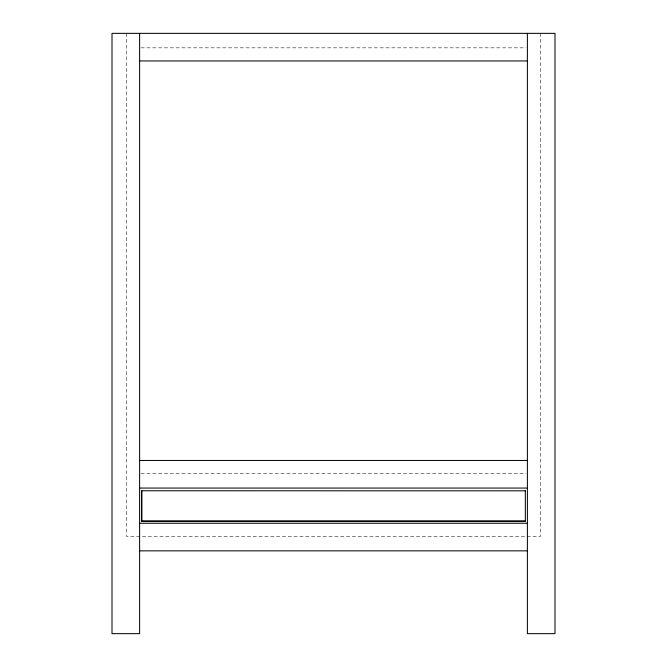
<?xml version="1.0" encoding="UTF-8"?>
<svg xmlns="http://www.w3.org/2000/svg" width="667" height="667" viewBox="0 0 667 667"><rect width="100%" height="100%" fill="white"/><g stroke="black" fill="none" stroke-linecap="round" stroke-linejoin="round"><path stroke-width="0.5" stroke-dasharray="3.33 2.5" d="M141.004 47.841L525.996 47.841M141.004 473.57L525.996 473.57M540.503 33.35L540.503 536.36L126.497 536.36L126.497 33.35"/><path stroke-width="1" d="M139.611 60.947L527.389 60.947M139.611 460.463L527.389 460.463M139.611 488.061L527.389 488.061M525.321 490.82L141.679 490.77L141.679 521.177L525.321 521.177L525.321 490.77M141.679 521.135L525.321 521.135M139.611 523.253L527.389 523.253M139.611 550.85L527.389 550.85M527.389 33.35L527.389 633.65L554.994 633.65L554.994 33.35L112.006 33.35L112.006 633.65L139.611 633.65L139.611 33.35M141.729 490.82L141.729 521.177"/></g></svg>
